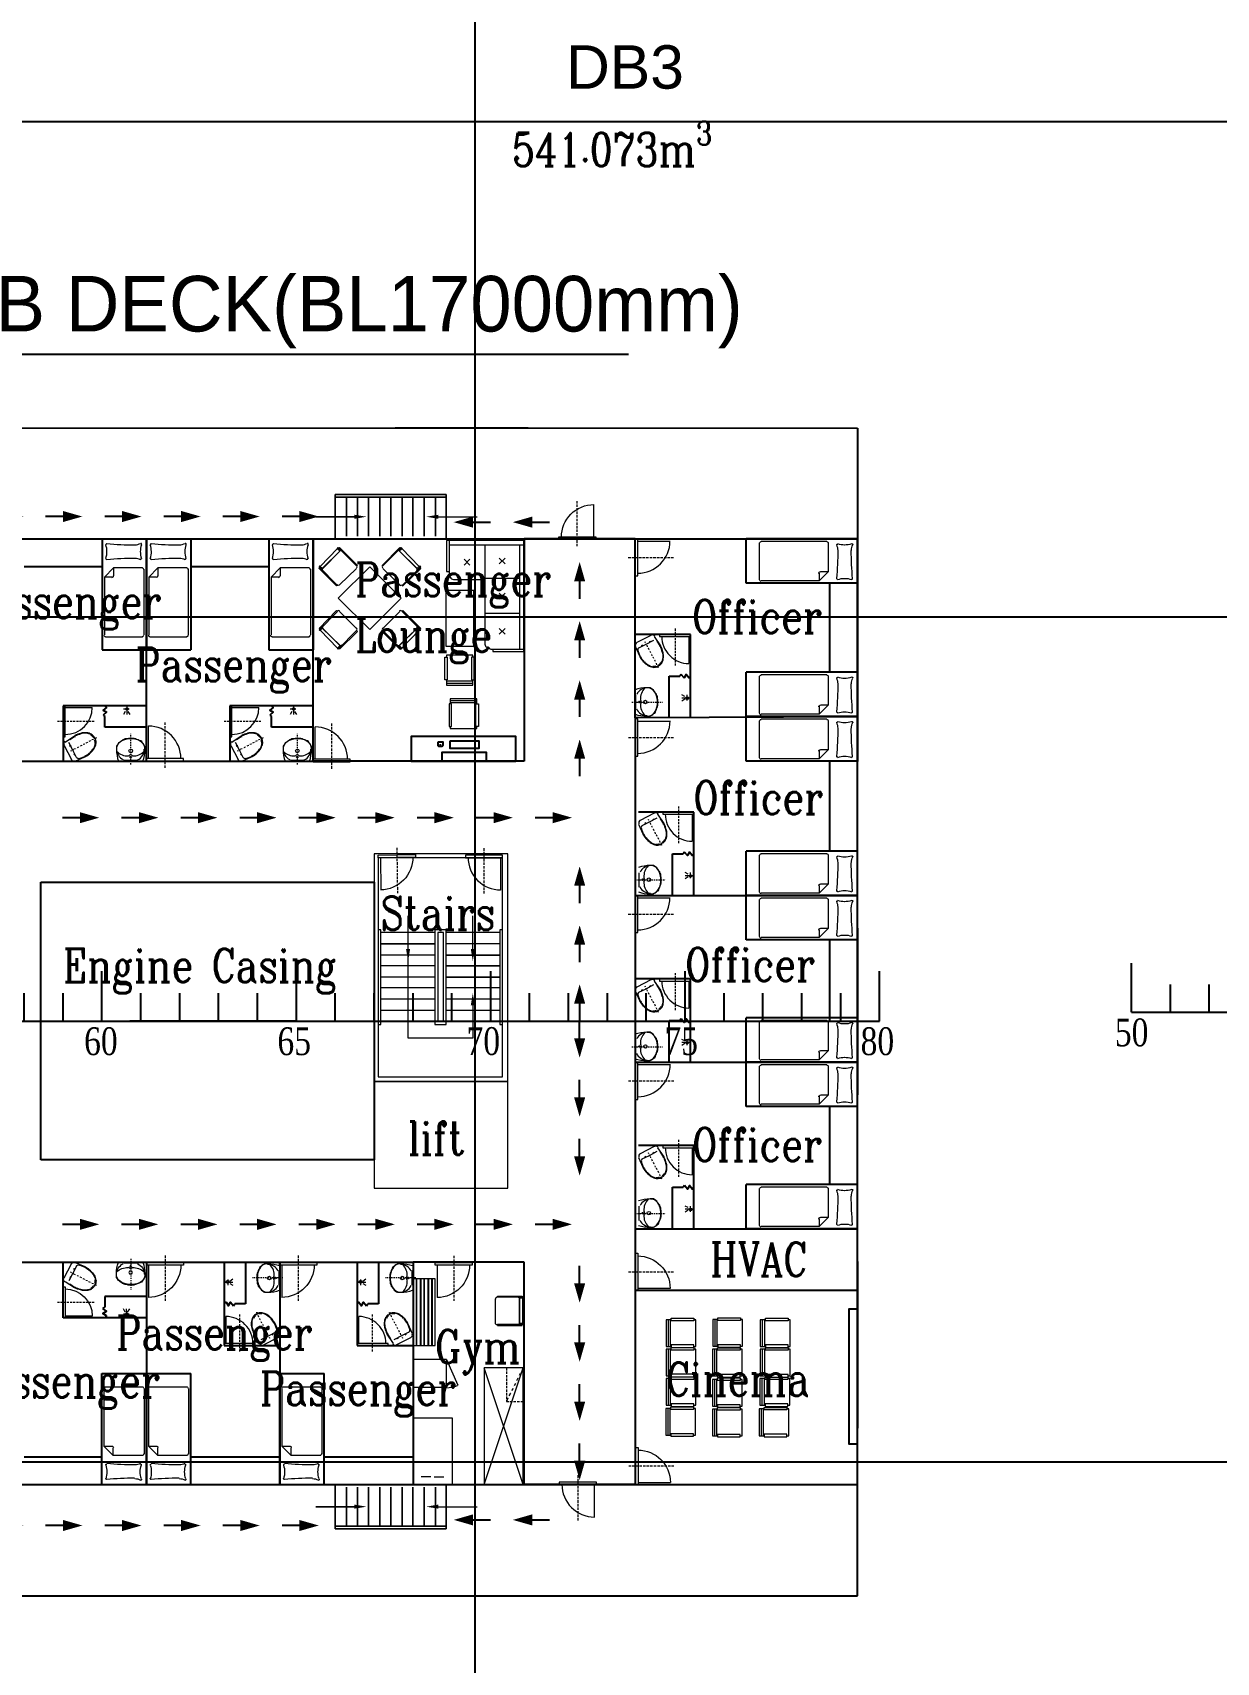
# Model space of a CAD drawing. Header units: millimetres. Extents: x -4 to 3776, y -4 to 4079.
# Drawn here: x 322.8 to 429.4, y 286.1 to 432.7 of the extents above; entities that cross this region are included whole.
import ezdxf
from ezdxf import colors
from ezdxf.entities.mleader import LeaderData, LeaderLine
from ezdxf.math import Vec2, Vec3

# ---------------------------------------------------------------- set-up
doc = ezdxf.new("R2010")
doc.units = ezdxf.units.MM
doc.linetypes.add('ACAD_ISO04W100', pattern=[30, 24, -3, 0, -3])
doc.linetypes.add('PDF_IMPORT', pattern=[1, 0.8, -0.2])
for name, color, linetype in [('BK_kedu', 255, 'Continuous'), ('DB3', 7, 'Continuous'), ('EDGE', 7, 'Continuous'), ('PDF_0', 7, 'Continuous'), ('PDF_DOOR', 7, 'Continuous'), ('PDF_FUR', 7, 'Continuous'), ('PDF_JOINERWOEK', 7, 'Continuous'), ('PDF_SANITARY', 7, 'Continuous'), ('PDF_WALL', 7, 'Continuous'), ('ROTATEDREFERENCEFRAME', 7, 'Continuous'), ('TEXT', 4, 'Continuous')]:
    doc.layers.add(name, color=color, linetype=linetype)
doc.layers.add('Sheet$GRID', color=254, linetype='Continuous', true_color=0xbebebe)
doc.layers.add('刻度', color=3, linetype='ACAD_ISO04W100', lineweight=13)
doc.styles.add('CHINESE', font='short.shx', dxfattribs={"bigfont": 'hzdxf.shx'})
doc.styles.add('ROMANC', font='ROMANC.shx', dxfattribs={"width": 0.8, "bigfont": 'HZDX.shx'})
doc.styles.get("Standard").update_dxf_attribs({"font": 'arial.ttf'})

# ---------------------------------------------------------------- blocks, each defined once
blk = doc.blocks.new('BK_0.7')
at = {"color": 4, "lineweight": 25}
for p, q in [((0, 0), (0, 4.41)), ((17.5, 0), (17.5, 4.5)), ((3.5, 0), (3.5, 2.5)), ((7, 0), (7, 2.5)), ((10.5, 0), (10.5, 2.51)), ((14, 0), (14, 2.5)), ((0, 0), (3.5, 0)), ((3.5, 0), (7, 0)), ((7, 0), (10.5, 0)), ((10.5, 0), (14, 0)), ((14, 0), (17.5, 0))]:
    blk.add_line(p, q, dxfattribs=at)
blk = doc.blocks.new('wai bu lou ti')
at = {"layer": 'PDF_0', "transparency": 33554559}
blk.add_hatch(color=256, dxfattribs=at).paths.add_polyline_path([(3603.81, 3634.08), (3603.81, 3633.71), (3604.92, 3633.9)])
at = {"layer": 'PDF_0', "lineweight": 0}
for points in [[(3612.08, 3631.91), (3602.1, 3631.91), (3602.1, 3635.89), (3612.08, 3635.89)], [(3602.1, 3635.66), (3612.08, 3635.66)], [(3603.11, 3632.14), (3603.11, 3635.66)], [(3604.09, 3632.14), (3604.09, 3635.66)], [(3605.1, 3632.14), (3605.1, 3635.66)], [(3606.12, 3632.14), (3606.12, 3635.66)], [(3607.09, 3632.14), (3607.09, 3635.66)], [(3608.11, 3632.14), (3608.11, 3635.66)], [(3609.08, 3632.14), (3609.08, 3635.66)], [(3610.1, 3632.14), (3610.1, 3635.66)], [(3611.11, 3632.14), (3611.11, 3635.66)], [(3612.08, 3632.14), (3612.08, 3635.66)], [(3611.39, 3633.9), (3614.86, 3633.9)]]:
    blk.add_lwpolyline(points, dxfattribs=at)
for points in [[(3602.1, 3631.91), (3602.1, 3635.89), (3612.08, 3635.89), (3612.08, 3631.91)], [(3612.08, 3631.91), (3612.08, 3635.89), (3602.1, 3635.89), (3602.1, 3631.91)], [(3612.08, 3635.66), (3602.1, 3635.66)], [(3603.11, 3635.66), (3603.11, 3632.14)], [(3604.09, 3635.66), (3604.09, 3632.14)], [(3605.1, 3635.66), (3605.1, 3632.14)], [(3606.12, 3635.66), (3606.12, 3632.14)], [(3607.09, 3635.66), (3607.09, 3632.14)], [(3608.11, 3635.66), (3608.11, 3632.14)], [(3609.08, 3635.66), (3609.08, 3632.14)], [(3610.1, 3635.66), (3610.1, 3632.14)], [(3611.11, 3635.66), (3611.11, 3632.14)], [(3612.08, 3635.66), (3612.08, 3632.14)], [(3600.34, 3633.9), (3603.81, 3633.9)]]:
    blk.add_lwpolyline(points, close=True, dxfattribs=at)
at = {"layer": 'PDF_0', "lineweight": 0, "transparency": 33554559}
blk.add_solid([(3611.39, 3633.71), (3611.39, 3634.08), (3610.28, 3633.9)], dxfattribs=at)
blk = doc.blocks.new('chuang')
at = {"color": 4, "lineweight": 25}
for p, q in [((3509.12, 3491.26), (3513.12, 3491.26)), ((3509.12, 3491.26), (3509.62, 3491.26)), ((3509.12, 3491.26), (3509.12, 3481.26)), ((3513.12, 3491.26), (3513.12, 3481.26)), ((3509.12, 3481.26), (3513.12, 3481.26))]:
    blk.add_line(p, q, dxfattribs=at)
at = {"layer": 'PDF_FUR', "lineweight": 0}
for points in [[(3512.06, 3490.68, -0.024346), (3509.54, 3490.8, 0.575625), (3509.47, 3490.72)], [(3512.59, 3489.37, 0.114684), (3512.08, 3489.49, 0.024287), (3509.56, 3489.37)]]:
    blk.add_lwpolyline(points, format="xyb", dxfattribs=at)
for points in [[(3512.75, 3488.64), (3510.14, 3488.64), (3509.33, 3487.82), (3509.33, 3482.61)], [(3510.03, 3487.82), (3509.33, 3487.82), (3510.14, 3488.64), (3510.14, 3487.94)], [(3512.91, 3482.61), (3512.91, 3488.52)], [(3509.44, 3482.45), (3512.75, 3482.45)]]:
    blk.add_lwpolyline(points, dxfattribs=at)
for centre, radius, start, end in [((3507.67, 3490.11), 1.89, 359.7639, 19.0993), ((3507.67, 3490.11), 1.89, 340.9715, 0.3028), ((3512.07, 3491.89), 1.17, 270.4831, 296.631), ((3514.45, 3490.11), 1.89, 160.9715, 180.3028), ((3514.45, 3490.11), 1.89, 179.7639, 199.0993), ((3512.61, 3490.78), 0.0694, 340.9685, 100.681), ((3509.53, 3489.47), 0.0595, 160.9685, 280.681), ((3512.59, 3489.47), 0.0596, 259.3961, 19.0994), ((3512.73, 3488.5), 0.136, 359.9999, 90.0001), ((3510.01, 3487.92), 0.136, 269.9999, 0.0001), ((3509.42, 3482.59), 0.136, 179.9999, 270.0001), ((3512.73, 3482.59), 0.136, 269.9999, 0.0001)]:
    blk.add_arc(centre, radius, start, end, dxfattribs=at)
blk = doc.blocks.new('ma tong')
at = {"layer": 'PDF_SANITARY', "lineweight": 0}
for points in [[(3769.29, 3592.26), (3770.12, 3592.82), (3770.17, 3592.82)], [(3769.7, 3592.49), (3770.12, 3592.77), (3770.21, 3592.77)], [(3769.19, 3591.94), (3769.84, 3590.69)], [(3770.3, 3590.88), (3769.98, 3591.52), (3769.61, 3592.22)], [(3770.21, 3591.66), (3770.07, 3591.62)], [(3770.3, 3591.71), (3770.3, 3591.71)], [(3770.49, 3591.8), (3770.35, 3591.75)], [(3770.54, 3591.85), (3770.54, 3591.85)], [(3770.77, 3591.94), (3770.63, 3591.89)], [(3770.81, 3591.99), (3770.81, 3591.99)], [(3771.04, 3592.08), (3770.91, 3592.03)], [(3771.09, 3592.12), (3771.09, 3592.12)], [(3771.28, 3592.22), (3771.14, 3592.17)], [(3771.37, 3592.26), (3771.37, 3592.26)], [(3771.55, 3592.36), (3771.41, 3592.31)], [(3771.65, 3592.4), (3771.65, 3592.4)], [(3771.83, 3592.49), (3771.69, 3592.45)], [(3771.88, 3592.54), (3771.88, 3592.54)], [(3770.17, 3590.55), (3771.04, 3590.92), (3771.14, 3590.97)]]:
    blk.add_lwpolyline(points, dxfattribs=at)
for points in [[(3771.65, 3592.96, 0.106921), (3771.19, 3593.09, 0.074197), (3770.68, 3593.05)], [(3771.63, 3592.92, 0.106611), (3771.19, 3593.05, 0.074202), (3770.69, 3593.01)], [(3772.11, 3592.63), (3771.97, 3592.59, 0.061061), (3771.91, 3592.7)], [(3770.54, 3590.78), (3771.04, 3590.97), (3771.09, 3591.01, 0.053551), (3771.52, 3591.31)], [(3771.53, 3591.34, 0.074202), (3771.85, 3591.72, 0.106611), (3772.01, 3592.14)], [(3771.56, 3591.3, 0.074197), (3771.89, 3591.69, 0.106921), (3772.05, 3592.14)]]:
    blk.add_lwpolyline(points, format="xyb", dxfattribs=at)
for points in [[(3769.75, 3591.85), (3769.7, 3591.94), (3769.75, 3591.99), (3769.8, 3591.85)], [(3770.07, 3591.2), (3770.12, 3591.11), (3770.17, 3591.11), (3770.12, 3591.2)]]:
    blk.add_lwpolyline(points, close=True, dxfattribs=at)
at = {"layer": 'PDF_SANITARY', "linetype": 'PDF_IMPORT', "lineweight": 0, "ltscale": 0.103392}
blk.add_lwpolyline([(3770.03, 3591.57), (3769.75, 3591.43)], dxfattribs=at)
at = {"layer": 'PDF_SANITARY', "lineweight": 0}
for centre, radius, start, end in [((3771.25, 3590.53), 2.57, 102.9636, 115.2251), ((3771.25, 3590.53), 2.52, 102.9636, 115.2249), ((3771.16, 3592.19), 0.809, 36.03, 58.4144), ((3771.16, 3592.19), 0.902, 36.0299, 58.508), ((3771.48, 3592.38), 0.486, 23.0184, 36.9874), ((3769.4, 3592.1), 0.254, 122.0845, 206.8776), ((3769.87, 3593.21), 2.57, 298.9154, 311.1769), ((3771.16, 3592.19), 0.809, 355.7262, 18.1105), ((3771.53, 3592.33), 0.486, 17.1531, 31.1222), ((3771.53, 3592.33), 0.532, 17.1482, 31.125), ((3771.16, 3592.19), 0.902, 355.6326, 18.1107), ((3770.05, 3590.81), 0.254, 207.263, 292.056), ((3770.47, 3590.99), 0.208, 207.2634, 292.0541)]:
    blk.add_arc(centre, radius, start, end, dxfattribs=at)
blk = doc.blocks.new('xi shou tai')
at = {"layer": 'PDF_SANITARY', "lineweight": 0}
blk.add_lwpolyline([(3767.54, 3590.59, 0.078584), (3767.71, 3591.63), (3767.75, 3591.72), (3767.75, 3591.81), (3767.71, 3591.91), (3767.66, 3592), (3767.62, 3592.09), (3767.57, 3592.18), (3767.48, 3592.28), (3767.43, 3592.37), (3767.34, 3592.41), (3767.2, 3592.46), (3767.11, 3592.51), (3766.97, 3592.55), (3766.88, 3592.6), (3766.74, 3592.64), (3766.6, 3592.64), (3766.46, 3592.64), (3766.32, 3592.64), (3766.23, 3592.64), (3766.09, 3592.6), (3765.95, 3592.6), (3765.86, 3592.55), (3765.72, 3592.51), (3765.63, 3592.41), (3765.53, 3592.37), (3765.44, 3592.28), (3765.35, 3592.23), (3765.3, 3592.14), (3765.21, 3592.04), (3765.16, 3591.95), (3765.16, 3591.86), (3765.16, 3591.72), (3765.16, 3591.63, 0.087176), (3765.34, 3590.59)], format="xyb", dxfattribs=at)
at = {"layer": 'PDF_SANITARY', "linetype": 'PDF_IMPORT', "lineweight": 0, "ltscale": 0.138715}
blk.add_lwpolyline([(3766.46, 3590.29), (3766.46, 3593.06)], dxfattribs=at)
at = {"layer": 'PDF_SANITARY', "lineweight": 0}
blk.add_lwpolyline([(3767.11, 3590.66), (3765.81, 3590.66)], dxfattribs=at)
for centre, radius in [((3766.44, 3591.51), 0.162), ((3766.44, 3590.96), 0.0694)]:
    blk.add_circle(centre, radius, dxfattribs=at)
for centre, radius, start, end in [((3766.25, 3591.7), 1.09, 180.7415, 243.0343), ((3766.11, 3592.34), 1.27, 223.6266, 274.856), ((3766.44, 3590.96), 0.208, 25.9375, 154.0625), ((3766.71, 3592.34), 1.27, 265.144, 316.3734), ((3766.62, 3591.65), 1.04, 294.7683, 0.7637)]:
    blk.add_arc(centre, radius, start, end, dxfattribs=at)
for points in [[(3767.14, 3592.47), (3766.74, 3592.64), (3766.22, 3592.64), (3765.8, 3592.48)], [(3765.8, 3592.48), (3765.38, 3592.31), (3765.14, 3592), (3765.17, 3591.67)], [(3767.7, 3591.65), (3767.76, 3591.98), (3767.54, 3592.29), (3767.14, 3592.47)]]:
    blk.add_open_spline(points, degree=3, dxfattribs=at)
blk = doc.blocks.new('淋浴头')
at = {"layer": 'PDF_SANITARY', "lineweight": 0}
for points in [[(3767.65, 3591.43), (3768.39, 3591.43)], [(3767.92, 3591.66), (3767.92, 3591.15)], [(3768.11, 3591.52), (3768.39, 3591.71)], [(3768.11, 3591.29), (3768.39, 3591.15)]]:
    blk.add_lwpolyline(points, dxfattribs=at)
blk.add_circle((3767.9, 3591.45), 0.116, dxfattribs=at)
blk = doc.blocks.new('厕所')
at = {"color": 4, "lineweight": 25}
for p, q in [((3738.24, 3597.71), (3730.74, 3597.71)), ((3730.74, 3597.71), (3730.74, 3592.72)), ((3734.33, 3596.87), (3734.49, 3596.75)), ((3734.49, 3595.79), (3734.49, 3596.75)), ((3738.24, 3595.79), (3734.49, 3595.79))]:
    blk.add_line(p, q, dxfattribs=at)
blk.add_lwpolyline([(3734.49, 3597.71), (3734.65, 3597.54), (3734.33, 3597.32), (3734.65, 3597.13), (3734.33, 3596.87)], dxfattribs=at)
at = {"layer": 'PDF_DOOR', "lineweight": 0}
blk.add_lwpolyline([(3730.74, 3597.71), (3730.74, 3594.92), (3730.93, 3594.92), (3730.93, 3597.71)], close=True, dxfattribs=at)
blk.add_lwpolyline([(3730.93, 3597.54), (3733.36, 3597.54)], dxfattribs=at)
at = {"layer": 'PDF_DOOR', "linetype": 'PDF_IMPORT', "lineweight": 0, "ltscale": 0.231192}
blk.add_lwpolyline([(3730.22, 3596.31), (3733.62, 3596.31)], dxfattribs=at)
at = {"layer": 'PDF_DOOR', "lineweight": 0}
blk.add_arc((3730.92, 3597.56), 2.44, 270, 0, dxfattribs=at)
at = {"color": 4, "lineweight": 25, "rotation": 270}
blk.add_blockref('淋浴头', (145.03, 7365.31), dxfattribs=at)
at = {"color": 4, "lineweight": 25}
for name, p in [('ma tong', (-38.36, 2.18)), ('xi shou tai', (-29.62, 2.13))]:
    blk.add_blockref(name, p, dxfattribs=at)
blk = doc.blocks.new('内部楼梯')
at = {"layer": 'PDF_0', "lineweight": 0}
for points in [[(3611.23, 3568), (3611.23, 3570.96)], [(3617.05, 3568), (3617.05, 3570.96)], [(3613.63, 3569.48), (3608.78, 3569.48)], [(3617.05, 3562.91), (3617.05, 3559.95), (3611.23, 3559.95), (3611.23, 3569.48)], [(3619.5, 3569.48), (3614.65, 3569.48)], [(3619.5, 3568.46), (3614.65, 3568.46)], [(3613.63, 3567.44), (3608.78, 3567.44)], [(3613.63, 3566.47), (3608.78, 3566.47)], [(3613.63, 3565.45), (3608.78, 3565.45)], [(3613.63, 3564.48), (3608.78, 3564.48)], [(3613.63, 3563.47), (3608.78, 3563.47)], [(3619.5, 3564.48), (3614.65, 3564.48)], [(3619.5, 3563.47), (3614.65, 3563.47)], [(3613.63, 3562.45), (3608.78, 3562.45)], [(3619.5, 3562.45), (3614.65, 3562.45)], [(3613.63, 3561.48), (3608.78, 3561.48)], [(3619.5, 3561.48), (3614.65, 3561.48)]]:
    blk.add_lwpolyline(points, dxfattribs=at)
for points in [[(3608.78, 3561.2), (3608.78, 3569.71), (3608.54, 3569.71), (3608.54, 3561.2)], [(3613.63, 3569.71), (3613.63, 3561.2), (3614.65, 3561.2), (3614.65, 3569.71)], [(3613.91, 3569.48), (3613.91, 3561.48), (3614.42, 3561.48), (3614.42, 3569.48)], [(3619.73, 3561.2), (3619.73, 3569.71), (3619.5, 3569.71), (3619.5, 3561.2)], [(3608.78, 3568.46), (3613.63, 3568.46)], [(3614.65, 3567.44), (3619.5, 3567.44)], [(3614.65, 3566.47), (3619.5, 3566.47)], [(3614.65, 3565.45), (3619.5, 3565.45)]]:
    blk.add_lwpolyline(points, close=True, dxfattribs=at)
at = {"layer": 'PDF_0', "lineweight": 0, "transparency": 33554559}
for points in [[(3611.41, 3568), (3611.04, 3568), (3611.23, 3566.89)], [(3617.24, 3568), (3616.87, 3568), (3617.05, 3566.89)], [(3617.24, 3562.91), (3616.87, 3562.91), (3617.05, 3564.02)]]:
    blk.add_solid(points, dxfattribs=at)
at = {"layer": 'PDF_DOOR', "lineweight": 0}
for points in [[(3608.54, 3575.81), (3608.54, 3575.81)], [(3619.73, 3575.81), (3619.73, 3575.81)]]:
    blk.add_lwpolyline(points, dxfattribs=at)
at = {"layer": 'PDF_JOINERWOEK', "lineweight": 0}
blk.add_lwpolyline([(3608.54, 3576.18), (3608.54, 3556.48), (3619.73, 3556.48), (3619.73, 3576.18)], close=True, dxfattribs=at)
blk = doc.blocks.new('men')
at = {"layer": 'PDF_DOOR', "lineweight": 0}
blk.add_lwpolyline([(3722.17, 3595.9), (3722.17, 3593.11), (3722.37, 3593.11), (3722.37, 3595.9)], close=True, dxfattribs=at)
blk.add_lwpolyline([(3722.37, 3595.73), (3724.8, 3595.73)], dxfattribs=at)
at = {"layer": 'PDF_DOOR', "linetype": 'PDF_IMPORT', "lineweight": 0, "ltscale": 0.231192}
blk.add_lwpolyline([(3721.66, 3594.5), (3725.05, 3594.5)], dxfattribs=at)
at = {"layer": 'PDF_DOOR', "lineweight": 0}
blk.add_arc((3722.35, 3595.75), 2.44, 270, 0, dxfattribs=at)
blk = doc.blocks.new('椅子')
at = {"layer": 'PDF_FUR', "lineweight": 0}
for points in [[(0.18, 2.4), (0, 2.4), (0, 0), (0.18, 0)], [(2.22, 0), (2.68, 0), (2.68, 2.4), (2.22, 2.4)], [(2.31, 0), (2.31, 2.4)], [(2.5, 0), (2.5, 2.4)]]:
    blk.add_lwpolyline(points, dxfattribs=at)
for points in [[(2.22, 2.5), (0.18, 2.5), (0.18, 2.27), (2.22, 2.27)], [(2.22, 0.09), (2.22, -0.14), (0.18, -0.14), (0.18, 0.09)]]:
    blk.add_lwpolyline(points, close=True, dxfattribs=at)
blk = doc.blocks.new('jiantou')
at = {"color": 1, "lineweight": 25}
blk.add_line((3589.24, 3590.6), (3590.8, 3590.6), dxfattribs=at)
blk.add_lwpolyline([(3587.49, 3590.6, 0, 1, 0), (3589.24, 3590.6, 1, 1, 0)], format="xyseb", dxfattribs=at)
blk = doc.blocks.new('*U464')
at = {"color": 4, "lineweight": 25, "xscale": -1}
blk.add_blockref('jiantou', (3589.14, -3590.6), dxfattribs=at)
blk = doc.blocks.new('*U465')
at = {"color": 0, "linetype": 'ByBlock', "lineweight": -2, "transparency": 16777216}
for p in [(0, 0), (5.32, 0), (10.64, 0), (15.96, 0), (21.28, 0), (26.6, 0), (31.92, 0), (37.24, 0), (42.56, 0)]:
    blk.add_blockref('*U464', p, dxfattribs=at)
blk = doc.blocks.new('*U467')
at = {"color": 4, "lineweight": 25, "xscale": -1}
blk.add_blockref('jiantou', (3589.14, -3590.6), dxfattribs=at)
blk = doc.blocks.new('*U468')
at = {"color": 0, "linetype": 'ByBlock', "lineweight": -2, "transparency": 16777216}
for p in [(0, 0), (5.32, 0), (10.64, 0), (15.96, 0), (21.28, 0), (26.6, 0), (31.92, 0), (37.24, 0), (42.56, 0)]:
    blk.add_blockref('*U467', p, dxfattribs=at)
blk = doc.blocks.new('*U471')
at = {"color": 4, "lineweight": 25, "xscale": -1}
blk.add_blockref('jiantou', (3589.14, -3590.6), dxfattribs=at)
blk = doc.blocks.new('*U472')
at = {"color": 0, "linetype": 'ByBlock', "lineweight": -2, "transparency": 16777216}
for p in [(0, 0), (5.32, 0), (10.64, 0), (15.96, 0), (21.28, 0), (26.6, 0), (31.92, 0), (37.24, 0), (42.56, 0)]:
    blk.add_blockref('*U471', p, dxfattribs=at)
blk = doc.blocks.new('*U469')
at = {"color": 4, "lineweight": 25, "xscale": -1}
blk.add_blockref('jiantou', (3589.14, -3590.6), dxfattribs=at)
blk = doc.blocks.new('*U470')
at = {"color": 0, "linetype": 'ByBlock', "lineweight": -2, "transparency": 16777216}
for p in [(0, 0), (5.32, 0), (10.64, 0), (15.96, 0), (21.28, 0), (26.6, 0), (31.92, 0), (37.24, 0), (42.56, 0)]:
    blk.add_blockref('*U469', p, dxfattribs=at)

msp = doc.modelspace()

# ---------------------------------------------------------------- linework, layer by layer
at = {"color": 4, "lineweight": 25}
for p, q in [((283.078, 397.2), (397.074, 397.161)), ((355.454, 397.179), (367.454, 397.171)), ((397.074, 397.161), (397.074, 371.102)), ((303.081, 387.193), (397.074, 387.193)), ((333.081, 367.193), (333.081, 387.193)), ((348.081, 367.193), (348.081, 387.193)), ((348.081, 387.193), (354.081, 387.193)), ((377.074, 387.193), (367.074, 387.193)), ((367.074, 387.193), (367.074, 367.193)), ((377.074, 371.102), (377.074, 387.193)), ((397.074, 387.193), (397.074, 371.193)), ((397.074, 292.102), (397.074, 386.102)), ((397.074, 386.102), (397.074, 381.102)), ((322.081, 384.693), (329.081, 384.693)), ((337.081, 384.693), (344.081, 384.693)), ((397.074, 383.193), (394.574, 383.193)), ((394.574, 383.193), (394.574, 375.193)), ((397.074, 382.168), (397.074, 367.168)), ((397.074, 371.193), (377.074, 371.102)), ((377.074, 371.102), (377.074, 355.102)), ((394.574, 371.193), (394.574, 371.182)), ((359.543, 368.503), (359.543, 368.726)), ((318.081, 367.193), (333.081, 367.193)), ((333.081, 367.193), (348.081, 367.193)), ((367.074, 367.193), (348.081, 367.193)), ((394.574, 367.193), (394.574, 359.102)), ((323.574, 343.81), (323.574, 356.31)), ((323.574, 356.31), (338.574, 356.31)), ((338.574, 356.31), (353.574, 356.31)), ((353.574, 356.31), (353.574, 343.81)), ((377.074, 355.102), (397.074, 355.102)), ((377.074, 355.102), (377.074, 340.102)), ((397.074, 352.168), (397.074, 337.168)), ((394.574, 351.102), (394.574, 343.81)), ((323.574, 331.31), (323.574, 343.81)), ((346.574, 343.81), (331.574, 343.81)), ((353.574, 343.81), (353.574, 331.31)), ((377.074, 340.102), (397.074, 340.102)), ((377.074, 340.102), (377.074, 325.102)), ((394.574, 336.102), (394.574, 329.102)), ((353.574, 331.31), (323.574, 331.31)), ((377.074, 325.102), (397.074, 325.102)), ((377.074, 325.102), (377.074, 319.58)), ((318.074, 322.102), (333.074, 322.102)), ((333.074, 322.102), (333.074, 302.102)), ((333.074, 322.102), (345.074, 322.102)), ((345.074, 322.102), (345.074, 302.102)), ((345.074, 322.102), (357.074, 322.102)), ((357.074, 322.102), (357.074, 302.102)), ((367.074, 322.102), (357.074, 322.102)), ((367.074, 302.102), (367.074, 322.102)), ((397.074, 322.168), (397.074, 307.168)), ((377.074, 319.58), (377.074, 302.102)), ((377.074, 319.58), (397.074, 319.58)), ((322.074, 304.602), (329.074, 304.602)), ((337.074, 304.602), (345.074, 304.602)), ((349.074, 304.602), (357.074, 304.602)), ((303.074, 302.102), (397.074, 302.102)), ((357.074, 302.102), (363.074, 302.102)), ((377.074, 302.102), (367.074, 302.102)), ((377.074, 302.102), (371.074, 302.102)), ((377.074, 302.102), (371.074, 302.102)), ((283.074, 292.102), (397.074, 292.102))]:
    msp.add_line(p, q, dxfattribs=at)
for points in [[(356.907, 367.193), (366.33, 367.193), (366.33, 369.415), (356.907, 369.415)], [(360.408, 369.033), (362.999, 369.033), (362.999, 368.319), (360.408, 368.319)], [(359.68, 367.193), (363.691, 367.193), (363.691, 367.956), (359.68, 367.956)], [(397.074, 317.89), (396.298, 317.89), (396.298, 305.782), (397.074, 305.782)]]:
    msp.add_lwpolyline(points, close=True, dxfattribs=at)
msp.add_lwpolyline([(359.342, 368.938), (359.744, 368.938), (359.744, 368.603, -0.4142136), (359.644, 368.503), (359.442, 368.503, -0.4142136), (359.342, 368.603)], format="xyb", close=True, dxfattribs=at)
at = {"layer": 'EDGE', "color": 29}
msp.add_lwpolyline([(71.213, 424.739), (85.901, 424.739), (100.59, 424.739), (115.278, 424.739), (129.967, 424.739), (144.655, 424.751), (159.344, 424.766), (174.033, 424.792), (188.954, 424.826), (211.458, 424.762), (235.769, 424.74), (260.101, 424.739), (284.433, 424.739), (309.599, 424.739), (363.042, 424.739), (429.14, 424.739), (490.228, 424.739)], dxfattribs=at)
msp.add_lwpolyline([(71.213, 424.739), (85.901, 424.739), (100.59, 424.739), (115.278, 424.739), (129.967, 424.739), (144.655, 424.751), (159.344, 424.766), (174.033, 424.792), (188.954, 424.826), (211.458, 424.762), (235.769, 424.74), (260.101, 424.739), (284.433, 424.739), (309.599, 424.739), (363.042, 424.739), (429.14, 424.739), (490.228, 424.739)], dxfattribs=at)
at = {"layer": 'PDF_0', "lineweight": 0}
msp.add_lwpolyline([(353.574, 338.377), (353.574, 328.76), (365.596, 328.76), (365.596, 338.377)], close=True, dxfattribs=at)
at = {"layer": 'PDF_FUR', "lineweight": 0}
for points in [[(350.285, 386.334), (348.713, 384.716), (348.898, 384.531), (350.516, 386.103)], [(350.47, 386.057), (348.944, 384.531)], [(350.285, 386.334), (350.285, 386.334)], [(350.331, 386.288), (350.424, 386.195), (350.516, 386.242), (350.562, 386.334)], [(356.018, 386.288), (355.926, 386.195), (355.834, 386.242), (355.787, 386.334)], [(356.065, 386.334), (357.637, 384.716), (357.452, 384.531), (355.834, 386.103)], [(355.88, 386.057), (357.406, 384.531)], [(356.111, 386.334), (356.111, 386.334)], [(360.333, 387.036), (360.102, 387.036), (360.102, 384.262), (360.333, 384.262)], [(364.266, 377.28), (364.266, 377.049), (367.041, 377.049), (367.041, 387.036), (360.333, 387.036), (360.333, 386.666)], [(360.333, 387.036), (360.333, 384.031)], [(360.333, 386.666), (367.041, 386.666)], [(363.526, 386.666), (363.526, 377.812)], [(366.671, 386.666), (366.671, 377.28)], [(367.041, 386.666), (367.041, 386.666)], [(348.667, 384.762), (348.667, 384.762)], [(348.759, 384.669), (348.852, 384.577), (348.759, 384.531), (348.713, 384.438)], [(354.354, 384.531), (355.88, 383.051)], [(357.637, 384.669), (357.498, 384.577), (357.591, 384.531), (357.637, 384.438)], [(357.683, 384.762), (357.683, 384.762)], [(361.674, 385.372), (362.182, 384.817)], [(362.182, 385.372), (361.674, 384.817)], [(365.376, 385.464), (364.821, 384.955)], [(365.376, 384.955), (364.821, 385.464)], [(360.841, 383.522), (363.523, 383.522)], [(366.671, 383.615), (363.526, 383.615)], [(366.671, 383.615), (366.671, 383.615)], [(365.376, 382.32), (364.821, 381.765)], [(365.376, 381.765), (364.821, 382.32)], [(351.996, 379.121), (350.47, 380.647)], [(354.354, 379.121), (355.88, 380.647)], [(366.671, 380.47), (363.526, 380.47)], [(366.671, 380.47), (366.671, 380.47)], [(348.667, 378.936), (348.667, 378.936)], [(348.759, 378.982), (348.852, 379.121), (348.759, 379.167), (348.713, 379.26)], [(350.285, 377.364), (348.713, 378.982), (348.898, 379.167), (350.516, 377.595)], [(350.47, 377.641), (348.944, 379.121)], [(355.834, 377.595), (357.452, 379.167), (357.637, 378.982), (357.498, 379.121), (357.591, 379.167), (357.637, 379.26)], [(357.637, 378.982), (356.065, 377.364)], [(357.683, 378.936), (357.683, 378.936)], [(365.376, 379.129), (364.821, 378.621)], [(365.376, 378.621), (364.821, 379.129)], [(350.285, 377.318), (350.285, 377.318)], [(350.331, 377.41), (350.424, 377.502), (350.516, 377.456), (350.562, 377.364)], [(356.018, 377.41), (355.926, 377.502), (355.834, 377.456), (355.787, 377.364)], [(356.111, 377.318), (356.111, 377.318)], [(364.035, 377.28), (367.041, 377.28)], [(357.722, 320.612), (357.722, 314.601)], [(357.768, 320.612), (357.768, 314.601)], [(358.046, 320.612), (358.046, 314.601)], [(358.092, 320.612), (358.092, 314.601)], [(358.416, 320.612), (358.416, 314.601)], [(358.462, 320.612), (358.462, 314.601)], [(358.739, 320.612), (358.739, 314.601)], [(358.785, 320.612), (358.785, 314.601)], [(366.948, 316.601), (366.948, 318.867), (366.67, 318.867), (366.67, 316.601)], [(366.901, 318.867), (366.763, 318.867), (366.763, 318.96), (366.763, 319.052)], [(366.901, 316.601), (366.763, 316.601), (366.763, 316.509), (366.763, 316.417)], [(366.994, 316.601), (366.994, 316.601)], [(360.08, 313.355), (361.097, 311.043)], [(363.491, 302.102), (367.005, 312.598), (366.866, 312.321)], [(367.005, 302.102), (363.491, 312.598)], [(365.517, 312.46), (365.517, 312.46)], [(366.126, 310.887), (366.126, 310.887)], [(366.311, 311.211), (366.173, 310.98)], [(366.358, 311.303), (366.358, 311.303)], [(366.496, 311.673), (366.404, 311.442)], [(366.589, 311.766), (366.589, 311.766)], [(366.727, 312.089), (366.635, 311.904)], [(366.774, 312.228), (366.774, 312.228)], [(365.618, 309.87), (365.479, 309.592)], [(365.664, 309.962), (365.664, 309.962)], [(365.849, 310.332), (365.71, 310.101)], [(365.895, 310.425), (365.895, 310.425)], [(366.08, 310.748), (365.941, 310.564)], [(358.692, 302.795), (357.814, 302.795)], [(358.97, 302.795), (359.848, 302.795)]]:
    msp.add_lwpolyline(points, dxfattribs=at)
for points in [[(350.331, 386.426), (351.996, 384.762), (352.088, 384.808), (350.47, 386.426), (350.424, 386.334), (350.331, 386.288), (350.285, 386.334)], [(350.516, 386.103), (350.285, 386.334)], [(356.018, 386.426), (354.354, 384.762), (354.308, 384.808), (355.88, 386.426), (355.972, 386.334), (356.018, 386.288), (356.111, 386.334)], [(355.834, 386.103), (356.065, 386.334)], [(348.62, 384.531), (348.667, 384.623), (348.759, 384.669), (348.667, 384.762), (348.62, 384.669), (350.285, 383.005), (350.192, 382.959)], [(353.198, 384.669), (356.018, 381.849), (353.198, 379.028), (350.331, 381.849)], [(357.776, 384.531), (357.683, 384.623), (357.637, 384.669), (357.683, 384.762), (357.776, 384.669), (356.111, 383.005), (356.157, 382.959)], [(362.539, 377.542), (362.539, 382.535), (360.042, 382.535), (360.042, 377.542)], [(348.62, 379.121), (348.667, 379.075), (348.759, 378.982), (348.667, 378.936), (348.62, 378.982), (350.285, 380.647), (350.192, 380.739)], [(357.776, 379.121), (357.683, 379.075), (357.637, 378.982), (357.683, 378.936), (357.776, 378.982), (356.111, 380.647), (356.157, 380.739)], [(350.331, 377.271), (351.996, 378.936), (352.088, 378.843), (350.47, 377.271), (350.424, 377.318), (350.331, 377.41), (350.285, 377.318)], [(356.018, 377.271), (354.354, 378.936), (354.308, 378.843), (355.88, 377.271), (355.972, 377.318), (356.018, 377.41), (356.111, 377.318)], [(350.516, 377.595), (350.285, 377.364)], [(355.834, 377.595), (356.065, 377.364)], [(357.075, 320.612), (357.075, 314.601), (359.063, 314.601), (359.063, 320.612)], [(357.398, 314.601), (357.398, 320.612)], [(366.901, 319.052), (366.901, 318.96), (366.901, 318.867), (366.994, 318.867), (366.994, 318.96), (364.682, 318.96), (364.682, 319.052)], [(366.994, 316.509), (364.682, 316.509), (364.682, 316.417), (366.901, 316.417), (366.901, 316.509), (366.901, 316.601), (366.994, 316.601)], [(366.67, 316.601), (366.948, 316.601)], [(357.074, 310.858), (360.08, 310.858), (360.08, 313.355), (357.074, 313.355)], [(363.491, 312.598), (363.491, 302.102), (367.005, 302.102), (367.005, 312.598)], [(357.074, 308.113), (360.588, 308.113), (360.588, 302.102), (357.074, 302.102)]]:
    msp.add_lwpolyline(points, close=True, dxfattribs=at)
for points in [[(351.996, 384.531), (350.47, 383.051, -0.4304007), (350.24, 383.052)], [(355.65, 377.642, 0.4304007), (355.88, 377.641), (357.406, 379.121)], [(364.659, 316.463, -0.430259), (364.497, 316.648), (364.497, 318.821)], [(366.508, 316.463, 0.4303138), (366.67, 316.648), (366.67, 318.821)]]:
    msp.add_lwpolyline(points, format="xyb", dxfattribs=at)
at = {"layer": 'PDF_FUR', "linetype": 'PDF_IMPORT', "lineweight": 0, "ltscale": 0.27743}
msp.add_lwpolyline([(367.005, 309.592), (367.005, 312.598), (365.479, 312.598), (365.479, 309.592), (367.005, 309.592)], dxfattribs=at)
at = {"layer": 'PDF_FUR', "lineweight": 0}
for centre, radius, start, end in [((350.539, 385.987), 0.162, 45.00144, 138.14974), ((355.764, 385.987), 0.162, 41.85026, 134.99856), ((349.06, 384.461), 0.162, 131.85026, 224.99856), ((351.88, 384.693), 0.162, 311.85026, 44.99856), ((354.469, 384.693), 0.162, 135.00144, 228.14974), ((357.29, 384.461), 0.162, 315.00144, 48.14974), ((355.949, 383.167), 0.162, 221.85026, 314.99856), ((360.818, 384.008), 0.486, 179.99993, 270.00007), ((350.354, 380.577), 0.162, 41.85026, 134.99856), ((355.949, 380.577), 0.162, 45.00144, 138.14974), ((349.06, 379.283), 0.162, 135.00144, 228.14974), ((351.88, 379.051), 0.162, 315.00144, 48.14974), ((354.469, 379.051), 0.162, 131.85026, 224.99856), ((357.29, 379.283), 0.162, 311.85026, 44.99856), ((350.539, 377.757), 0.162, 221.85026, 314.99856), ((364.012, 377.812), 0.486, 179.99993, 270.00007), ((364.659, 318.798), 0.162, 89.99456, 183.13313), ((366.508, 318.798), 0.162, 356.86687, 90.01604), ((360.056, 313.332), 2.52, 269.9999, 293.91194)]:
    msp.add_arc(centre, radius, start, end, dxfattribs=at)
at = {"layer": 'PDF_WALL', "lineweight": 0}
msp.add_lwpolyline([(353.574, 358.861), (353.574, 338.377), (365.596, 338.377), (365.596, 358.861)], close=True, dxfattribs=at)
at = {"layer": 'ROTATEDREFERENCEFRAME', "color": 255}
msp.add_line((0.007, 424.739), (725.479, 424.739), dxfattribs=at)
at = {"layer": 'Sheet$GRID'}
for points in [[(362.653, 608.276), (362.653, 0.013)], [(0.007, 380.177), (870.358, 380.177)], [(0.007, 304.144), (870.358, 304.144)]]:
    msp.add_lwpolyline(points, dxfattribs=at)
at = {"layer": 'TEXT', "color": 1}
msp.add_line((319.497, 403.799), (376.465, 403.799), dxfattribs=at)

# ---------------------------------------------------------------- block references
at = {"color": 4, "lineweight": 25}
for name, p in [('wai bu lou ti', (-3252.023, -3244.718)), ('*U468', (304.382, 389.201)), ('chuang', (-3180.036, -3104.062)), ('chuang', (-3176.036, -3104.062)), ('chuang', (-3165.036, -3104.062)), ('厕所', (-3405.156, -3225.53)), ('厕所', (-3390.156, -3225.53)), ('*U465', (327.182, 362.104)), ('内部楼梯', (-3254.595, -3217.697)), ('BK_0.7', (421.75, 344.602)), ('BK_0.7', (311.574, 343.81)), ('BK_0.7', (329.074, 343.81)), ('BK_0.7', (346.574, 343.81)), ('BK_0.7', (364.074, 343.81)), ('BK_0.7', (381.574, 343.81))]:
    msp.add_blockref(name, p, dxfattribs=at)
at = {"color": 4, "lineweight": 25, "yscale": 1.2, "zscale": 1.2}
for p, xscale, rotation in [((-3941.539, -4079.469), -1.2, 270), ((4648.151, -4099.404), 1.2, 90.00000000000001), ((4663.157, -4099.481), 1.2, 90.00000000000001), ((4609.055, 4882.517), -1.2, 90.76437234066962), ((-3949.937, 4825.35), 1.2, 270), ((4648.15, 4788.691), -1.2, 90.00000000002079), ((4660.15, 4788.691), -1.2, 90.00000000002079), ((4674.138, 4788.681), -1.2, 90.00000000002079), ((-4089.527, 4634.647), -1.2, 180), ((-4089.499, 4617.177), -1.2, 180), ((-3941.497, 4768.931), 1.2, 270)]:
    msp.add_blockref('men', p, dxfattribs=dict(at, xscale=xscale, rotation=rotation))
at = {"color": 4, "lineweight": 25, "xscale": -1}
for name, p, rotation in [('jiantou', (-3226.751, 3979.295), 180.0000000000787), ('jiantou', (-3221.431, 3979.295), 180.0000000000787), ('chuang', (-3094.181, -3125.924), 269.9999999768065), ('jiantou', (3962.676, 3972.608), 90.00000000003588), ('jiantou', (3962.676, 3967.288), 90.00000000003588), ('jiantou', (3962.676, 3961.968), 90.00000000003588), ('chuang', (-3094.181, -3137.924), 269.9999999768065), ('chuang', (-3094.181, -3141.924), 269.9999999768065), ('jiantou', (3962.676, 3956.648), 90.00000000003588), ('jiantou', (3962.676, 3945.221), 90.00000000003588), ('chuang', (-3094.181, -3154.015), 269.9999999768065), ('chuang', (-3094.181, -3158.015), 269.9999999768065), ('jiantou', (3962.676, 3939.914), 90.00000000003588), ('jiantou', (3962.676, 3934.607), 90.00000000003588), ('chuang', (-3094.181, -3169.015), 269.9999999768065), ('chuang', (-3094.181, -3173.015), 269.9999999768065), ('chuang', (-3094.181, -3184.015), 269.9999999768065), ('*U472', (327.182, 325.517), 180), ('厕所', (-3405.163, 3914.825), 180), ('chuang', (-3180.043, 3793.357), 180), ('chuang', (-3176.043, 3793.357), 180), ('chuang', (-3164.043, 3793.357), 180), ('wai bu lou ti', (-3252.023, 3934.013), 180), ('*U470', (304.382, 298.42), 180)]:
    msp.add_blockref(name, p, dxfattribs=dict(at, rotation=rotation))
at = {"color": 4, "lineweight": 25, "xscale": 1.2, "yscale": 1.2, "zscale": 1.2}
for p in [(-4089.54, -3927.882), (-4089.528, -3944.079), (-4089.541, -3959.972), (-4089.518, -3974.974)]:
    msp.add_blockref('men', p, dxfattribs=at)
at = {"color": 4, "lineweight": 25}
for name, p, rotation in [('厕所', (-3215.114, 4109.848), 269.9917801324008), ('椅子', (360.074, 376.716), 270), ('椅子', (362.821, 370.122), 89.99999999999997), ('厕所', (-3214.808, 4093.855), 269.9917801324008), ('厕所', (-3215.114, 4078.854), 269.9917801324008), ('jiantou', (3962.676, -3246.986), 89.99999999996412), ('jiantou', (3962.676, -3252.293), 89.99999999996412), ('jiantou', (3962.676, -3257.6), 89.99999999996412), ('厕所', (-3214.808, 4063.855), 269.9917801324008), ('厕所', (3937.784, -3416.136), 89.99999999997922), ('厕所', (3949.752, -3416.136), 89.99999999997922), ('jiantou', (3962.676, -3269.027), 89.99999999996412), ('椅子', (382.535, 316.936), 180), ('椅子', (386.733, 316.958), 180), ('椅子', (391.02, 316.937), 180), ('jiantou', (3962.676, -3274.347), 89.99999999996412), ('椅子', (382.535, 314.295), 180), ('椅子', (386.711, 314.274), 180), ('椅子', (391.02, 314.274), 180), ('jiantou', (3962.676, -3279.667), 89.99999999996412), ('椅子', (382.535, 311.642), 180), ('椅子', (386.714, 311.553), 180), ('椅子', (390.987, 311.634), 180), ('椅子', (382.499, 308.945), 180), ('椅子', (386.714, 308.889), 180), ('椅子', (390.916, 308.903), 180), ('jiantou', (3962.676, -3284.987), 89.99999999996412), ('jiantou', (-3226.751, -3291.675), 359.9999999999213), ('jiantou', (-3221.431, -3291.675), 359.9999999999213)]:
    msp.add_blockref(name, p, dxfattribs=dict(at, rotation=rotation))

# ---------------------------------------------------------------- texts
at = {"color": 4, "lineweight": 25, "char_height": 3, "attachment_point": 1, "style": 'ROMANC'}
for s, insert in [('\\A1;{\\Fromanc,hzdx|c134;541.073m\\H0.7x;\\S3^ ;}', (366, 424.739)), ('{\\Fromanc,hzdx|c134;Passenger}', (316.764, 383.053)), ('{\\Fromanc,hzdx|c134;Officer}', (382.197, 381.702)), ('{\\Fromanc,hzdx|c134;Passenger}', (332.095, 377.387)), ('{\\Fromanc,hzdx|c134;Officer}', (382.31, 365.407)), ('{\\Fromanc,hzdx|c134;Stairs}', (354.18, 355.011)), ('{\\Fromanc,hzdx|c134;Engine Casing}', (325.574, 350.31)), ('{\\Fromanc,hzdx|c134;Officer}', (381.574, 350.406)), ('{\\Fromanc,hzdx|c134;lift}', (356.61, 334.764)), ('{\\Fromanc,hzdx|c134;Officer}', (382.201, 334.193)), ('{\\Fromanc,hzdx|c134;HVAC}', (383.824, 323.868)), ('{\\Fromanc,hzdx|c134;Passenger}', (330.369, 317.27)), ('{\\Fromanc,hzdx|c134;Gym}', (359.063, 316.014)), ('{\\Fromanc,hzdx|c134;Passenger}', (316.634, 312.937)), ('{\\Fromanc,hzdx|c134;Cinema}', (379.853, 313.093)), ('{\\Fromanc,hzdx|c134;Passenger}', (343.302, 312.253))]:
    msp.add_mtext(s, dxfattribs=dict(at, insert=insert))
at = {"color": 4, "lineweight": 25, "insert": (351.858, 385.039), "char_height": 3, "width": 19.2, "attachment_point": 1, "style": 'ROMANC'}
msp.add_mtext('{\\Fromanc,hzdx|c134;Passenger\\PLounge}', dxfattribs=at)
at = {"layer": 'DB3', "color": 4}
msp.add_text('DB3', height=3.9042, dxfattribs=at).set_placement((370.853, 427.695))
at = {"layer": 'TEXT', "color": 3, "style": 'CHINESE'}
msp.add_text('B DECK(BL17000mm)', height=5, dxfattribs=at).set_placement((319.497, 405.849))
at = {"layer": '刻度', "color": 4, "lineweight": 25, "char_height": 2.5, "attachment_point": 1, "style": 'ROMANC'}
for s, insert in [('{\\fTimes New Roman|b0|i0|c0|p18;60}', (327.467, 343.244)), ('{\\fTimes New Roman|b0|i0|c0|p18;65}', (344.87, 343.244)), ('{\\fTimes New Roman|b0|i0|c0|p18;70}', (361.894, 343.251)), ('{\\fTimes New Roman|b0|i0|c0|p18;75}', (379.703, 343.251)), ('{\\fTimes New Roman|b0|i0|c0|p18;80}', (397.368, 343.244)), ('{\\fTimes New Roman|b0|i0|c0|p18;50}', (420.256, 344.036))]:
    msp.add_mtext_dynamic_manual_height_columns(s, width=3.91495, gutter_width=15, heights=[2.449], dxfattribs=dict(at, insert=insert))

# ---------------------------------------------------------------- leaders
at = {"layer": 'BK_kedu'}
ml = msp.add_multileader_mtext('Standard', dxfattribs=at)
ml.set_content('', color=256)
ml.set_leader_properties()
ml.build(insert=Vec2(0, 0))
ml.multileader.update_dxf_attribs({"text_right_attachment_type": 6, "dogleg_length": 0.36, "arrow_head_size": 0.18})
ctx = ml.context
ctx.base_point, ctx.char_height, ctx.arrow_head_size, ctx.landing_gap_size, ctx.plane_origin = Vec3(3775.999, 4079.328), 0.18, 0.18, 0.09, Vec3(3774.639, 4079.328)
ctx.right_attachment = 6
notes = []
notes.append((ctx, [(0, (0, 0, 0), (0, 0), (1, 0), 1, [])]))
ctx.mtext.insert, ctx.mtext.flow_direction = Vec3(3776.089, 4079.418), 5
for ctx, leaders in notes:
    for number, flags, end, landing, length, lines in leaders:
        leader = LeaderData()
        leader.index, (leader.has_last_leader_line, leader.has_dogleg_vector, leader.attachment_direction) = number, flags
        leader.last_leader_point, leader.dogleg_vector, leader.dogleg_length = Vec3(end), Vec3(landing), length
        for number, points, colour, breaks in lines:
            line = LeaderLine()
            line.index, line.vertices, line.color, line.breaks = number, Vec3.list(points), colors.encode_raw_color(colour), breaks
            leader.lines.append(line)
        ctx.leaders.append(leader)

doc.saveas('drawing.dxf')
